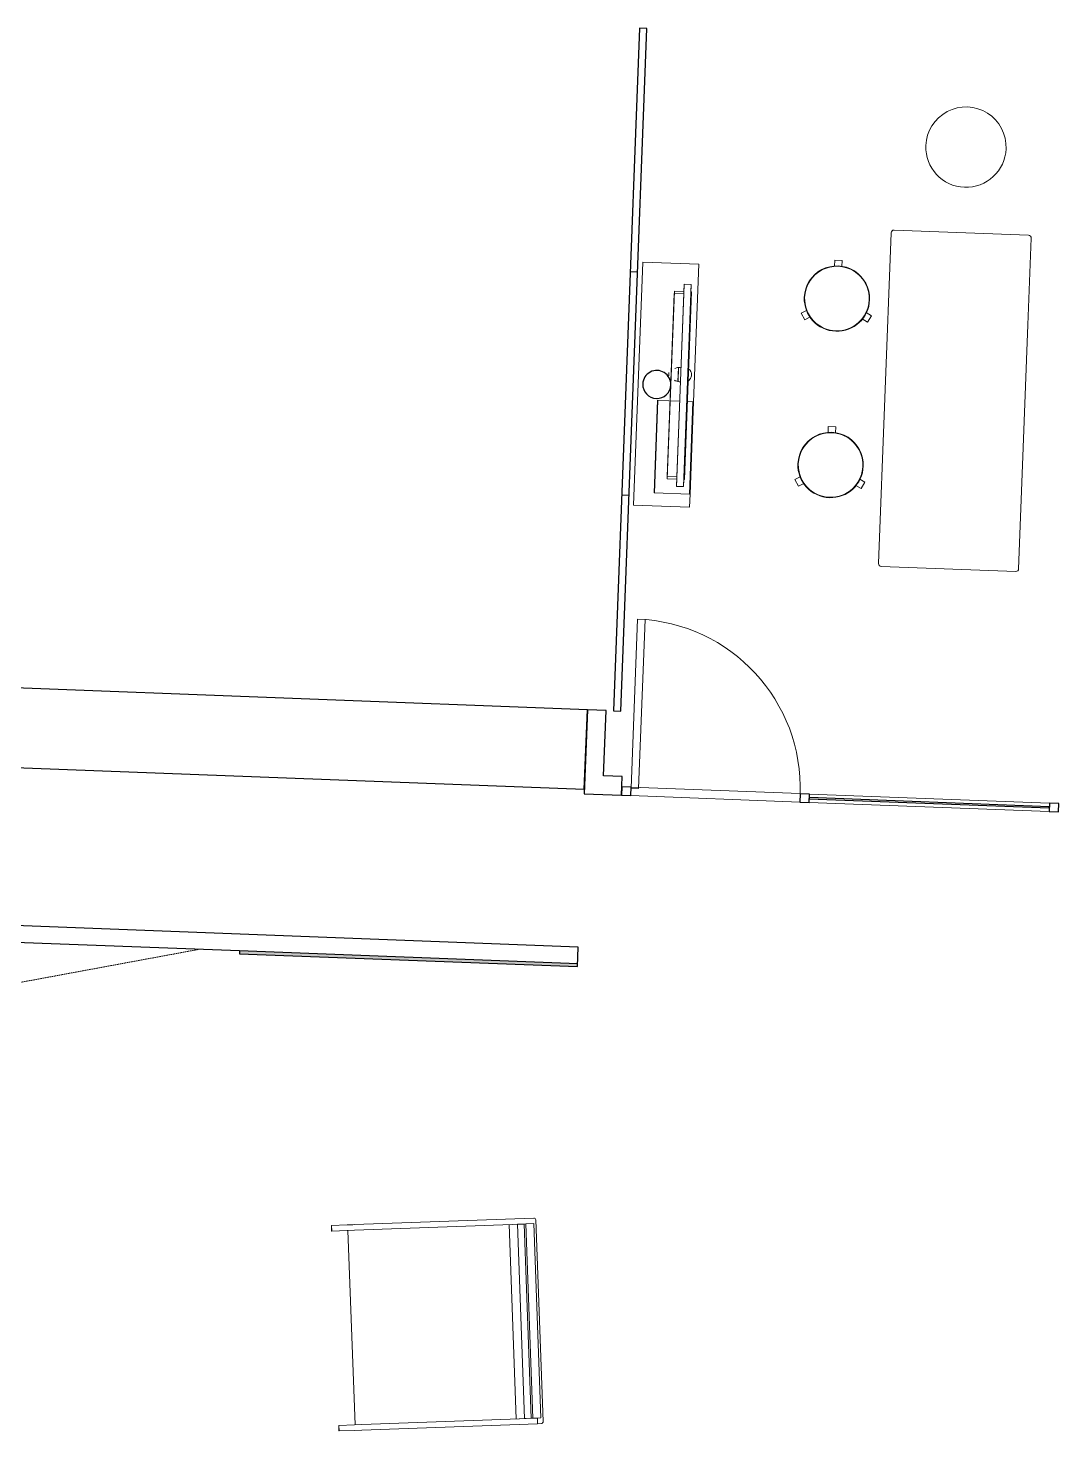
# Model space of a CAD drawing. Header units: millimetres. Extents: x 17567 to 83301, y -4294 to 56331.
# Drawn here: x 70543 to 76033, y 48802 to 56307 of the extents above; entities that cross this region are included whole.
import ezdxf

# ---------------------------------------------------------------- set-up
doc = ezdxf.new("R2010")
doc.units = ezdxf.units.MM
doc.header["$MEASUREMENT"] = 0
doc.linetypes.add('Dash', pattern=[6.35, 3.175, -3.175])
for name, color, linetype, lineweight in [('A-DOOR', 33, 'Continuous', 13), ('A-GLAZ-CURT', 52, 'Continuous', 13), ('A-GLAZ-CWMG', 51, 'Continuous', 13), ('A-WALL-PATT', 111, 'Continuous', 13), ('E-ELEC-EQPM', 71, 'Continuous', 13), ('I-FURN', 40, 'Continuous', 13), ('I-WALL', 2, 'Continuous', 13), ('Q-CASE', 33, 'Continuous', 13), ('Q-SPCQ', 91, 'Continuous', 13)]:
    doc.layers.add(name, color=color, linetype=linetype, lineweight=lineweight)

# ---------------------------------------------------------------- blocks, each defined once
blk = doc.blocks.new('System Panel - Glazed 6mm_Centre-3973992-GA PLAN - LEVEL 11')
at = {"layer": 'A-GLAZ-CURT', "lineweight": 30}
for p, q in [((642.5, 3), (-642.5, 3)), ((-642.5, 3), (-642.5, -3)), ((642.5, -3), (642.5, 3)), ((-642.5, -3), (642.5, -3))]:
    blk.add_line(p, q, dxfattribs=at)
blk = doc.blocks.new('DCW_Door_Solid Swing Single - DCW_Door_Solid Swing Single-3973993-GA PLAN - LEVEL 11')
at = {"layer": 'A-DOOR'}
for p, q in [((-452.5, 17.5), (-452.5, 922.5)), ((-452.5, 922.5), (-412.5, 922.5)), ((-412.5, 17.5), (-412.5, 922.5)), ((-452.5, 17.5), (-412.5, 17.5))]:
    blk.add_line(p, q, dxfattribs=at)
blk.add_arc((-452.5, 17.5), 905, 0, 90, dxfattribs=at)
blk = doc.blocks.new('Rectangular Mullion - 25 x 45mm-3973996-GA PLAN - LEVEL 11')
at = {"layer": 'A-GLAZ-CWMG', "lineweight": 30}
for p, q in [((0, 22.5), (-50, 22.5)), ((-50, 22.5), (-50, -22.5)), ((0, -22.5), (0, 22.5)), ((-50, -22.5), (0, -22.5))]:
    blk.add_line(p, q, dxfattribs=at)
blk = doc.blocks.new('Rectangular Mullion - 25 x 45mm-3973997-GA PLAN - LEVEL 11')
at = {"layer": 'A-GLAZ-CWMG', "lineweight": 30}
for p, q in [((-50, 22.5), (0, 22.5)), ((-50, -22.5), (-50, 22.5)), ((0, 22.5), (0, -22.5)), ((0, -22.5), (-50, -22.5))]:
    blk.add_line(p, q, dxfattribs=at)
blk = doc.blocks.new('Rectangular Mullion - 25 x 45mm-2087827-GA PLAN - LEVEL 11')
at = {"layer": 'A-GLAZ-CWMG'}
for p, q in [((-8346, 52575.9), (-7061, 52575.9)), ((-8346, 52530.9), (-7061, 52530.9))]:
    blk.add_line(p, q, dxfattribs=at)
blk = doc.blocks.new('Rectangular Mullion - 25 x 45mm-3973991-GA PLAN - LEVEL 11')
at = {"layer": 'A-GLAZ-CWMG', "lineweight": 30}
for p, q in [((-25, 22.5), (25, 22.5)), ((-25, -22.5), (-25, 22.5)), ((25, 22.5), (25, -22.5)), ((25, -22.5), (-25, -22.5))]:
    blk.add_line(p, q, dxfattribs=at)
blk = doc.blocks.new('Rectangular Mullion - 25 x 45mm-2087848-GA PLAN - LEVEL 11')
at = {"layer": 'A-GLAZ-CWMG'}
for p, q in [((-9301, 52575.9), (-8396, 52575.9)), ((-9301, 52530.9), (-8396, 52530.9))]:
    blk.add_line(p, q, dxfattribs=at)
blk = doc.blocks.new('BVN_Electrical Fixtures_Fixed Screen - SCR-001_3-3998705-GA PLAN - LEVEL 11')
at = {"layer": 'E-ELEC-EQPM'}
for p, q in [((-234, 0), (-234, -50.8)), ((-221.2, 0), (-221.2, -50.8)), ((759.2, 0), (-221.2, 0)), ((759.2, -50.8), (759.2, 0)), ((-234, -50.8), (-272, -50.8)), ((-272, -50.8), (-272, -88.9)), ((-221.2, -50.8), (-272, -50.8)), ((-272, -50.8), (-272, -88.9)), ((810, -50.8), (-272, -50.8)), ((-272, -50.8), (-272, -88.9)), ((771.9, 0), (-234, 0)), ((759.2, -50.8), (-221.2, -50.8)), ((529.2, 0), (-92.8, 0)), ((810, -50.8), (759.2, -50.8)), ((771.9, -50.8), (771.9, 0)), ((810, -50.8), (771.9, -50.8)), ((810, -88.9), (810, -50.8)), ((810, -88.9), (810, -50.8)), ((810, -88.9), (810, -50.8)), ((-272, -88.9), (-234, -88.9)), ((-272, -88.9), (810, -88.9)), ((-272, -88.9), (810, -88.9)), ((-234, -88.9), (-234, -92.3)), ((-234, -92.3), (771.9, -92.3)), ((771.9, -88.9), (810, -88.9)), ((771.9, -92.3), (771.9, -88.9))]:
    blk.add_line(p, q, dxfattribs=at)
blk = doc.blocks.new('BVN_Workspace Storage_EX-023 - EX-023_1-4181090-GA PLAN - LEVEL 11')
at = {"layer": 'Q-CASE', "lineweight": 30}
for p, q in [((3455.5, 567.6), (-3366, 567.6)), ((-3366, 567.6), (-3366, 142.6)), ((3455.5, 142.6), (3455.5, 567.6)), ((-3366, 142.6), (3455.5, 142.6))]:
    blk.add_line(p, q, dxfattribs=at)
blk = doc.blocks.new('Keyboard _ Mouse - COM004-5530610-GA PLAN - LEVEL 11')
at = {"layer": 'Q-SPCQ'}
for p, q in [((247.3, -247.1), (-248, -247.1)), ((-248, -249.4), (-248, -247.1)), ((-248, -436.8), (-248, -249.4)), ((-248, -249.4), (247.3, -249.4)), ((247.3, -247.1), (247.3, -249.4)), ((247.3, -249.4), (247.3, -365.7)), ((352, -352.7), (427.1, -352.7)), ((352.1, -351.9), (427, -351.9)), ((352.9, -351.9), (352.9, -352.7)), ((352.9, -352.7), (352.9, -351.9)), ((380.9, -302.5), (398.2, -302.5)), ((426.2, -352.7), (426.2, -351.9)), ((426.2, -351.9), (426.2, -352.7)), ((-248, -439.9), (-248, -436.8)), ((247.3, -436.8), (-248, -436.8)), ((-248, -439.9), (247.3, -439.9)), ((247.3, -403.8), (247.3, -436.8)), ((247.3, -436.8), (247.3, -439.9))]:
    blk.add_line(p, q, dxfattribs=at)
for centre, radius, start, end in [((474.9, -373), 124.6, 170.64351, 176.62492), ((432.5, -365.7), 81.5, 156.59461, 170.2657), ((346.6, -365.7), 81.5, 9.7343, 23.40539), ((304.2, -373), 124.6, 3.37508, 9.35649), ((385.9, -388.2), 34.3, 207.11617, 244.50058), ((393.6, -372), 52.3, 244.50058, 265.49942), ((385.4, -372), 52.3, 274.50058, 295.49942), ((393.2, -388.2), 34.3, 295.49942, 332.88383)]:
    blk.add_arc(centre, radius, start, end, dxfattribs=at)
blk = doc.blocks.new('BVN_Electrical Fixtures_Existing Power _ Data Pole_Single - BVN_Electrical Fixtures_Existing Power _ Data Pole_Single-5867652-GA PLAN - LEVEL 11')
at = {"layer": 'Q-CASE', "lineweight": 30}
for start, end in [(360, 180), (180, 360)]:
    blk.add_arc((0, 0), 75, start, end, dxfattribs=at)
blk = doc.blocks.new('Quiet Room Shelf - Quiet Room Shelf-7102902-GA PLAN - LEVEL 11')
at = {"layer": 'Q-CASE'}
for p, q in [((-9055.6, 55464.1), (-9355.6, 55464.1)), ((-9355.6, 55464.1), (-9355.6, 54164.1)), ((-9055.6, 54728.7), (-9055.6, 55464.1)), ((-9055.6, 54164.1), (-9055.6, 54233.4)), ((-9355.6, 54164.1), (-9055.6, 54164.1))]:
    blk.add_line(p, q, dxfattribs=at)
blk = doc.blocks.new('Existing Furniture_Rectangular Meeting Table_ET2 - ET2-9694637-GA PLAN - LEVEL 11')
at = {"layer": 'I-FURN'}
for p, q in [((-900, 411), (-900, -309)), ((885, 426), (-885, 426)), ((900, -309), (900, 411)), ((-885, -324), (-422.7, -324)), ((-422.7, -324), (421.3, -324)), ((421.3, -324), (885, -324))]:
    blk.add_line(p, q, dxfattribs=at)
for centre, start, end in [((-885, 411), 90, 180), ((885, 411), 360, 90), ((-885, -309), 180, 270), ((885, -309), 270, 0)]:
    blk.add_arc(centre, 15, start, end, dxfattribs=at)
blk = doc.blocks.new('Existing Furniture_Kartell Compononbil_ET4 - ET4-10016746-GA PLAN - LEVEL 11')
at = {"layer": 'I-FURN'}
for start, end in [(360, 180), (180, 360)]:
    blk.add_arc((0, 0), 215, start, end, dxfattribs=at)
blk = doc.blocks.new('FFE_PRO-001_Projector_Ceiling mounted - PRO-001-10502130-GA PLAN - LEVEL 11')
at = {"layer": 'E-ELEC-EQPM'}
for p, q in [((-150, -148.7), (-150, 160.1)), ((-150, 160.1), (150, 160.1)), ((150, 160.1), (150, -148.7)), ((150, -148.7), (-150, -148.7)), ((-110.9, -176.1), (-110.9, -148.7)), ((-62.9, -148.7), (-62.9, -176.1)), ((-62.9, -176.1), (-110.9, -176.1))]:
    blk.add_line(p, q, dxfattribs=at)
at = {"layer": 'E-ELEC-EQPM', "linetype": 'Dash'}
for q in [(-1467.8, -490), (1295, -490)]:
    blk.add_line((-86.4, -179.8), q, dxfattribs=at)
blk = doc.blocks.new('New Furniture_Armchair_NC9 - NC9-9610522-GA PLAN - LEVEL 11')
at = {"layer": 'I-FURN'}
for p, q in [((-550, 606.5), (530, 606.5)), ((-560, -364.5), (-560, 596.5)), ((-530, 595.2), (-530, 552.2)), ((510, 595.2), (-530, 595.2)), ((510, 552.3), (-530, 552.3)), ((-530, 543.8), (-530, 552.3)), ((-530, 517), (-530, 543.8)), ((510, 543.8), (-530, 543.8)), ((510, 595.2), (510, 576.5)), ((510, 552.2), (510, 576.5)), ((540, 576.5), (510, 576.5)), ((510, 576.5), (540, 576.5)), ((510, 552.3), (510, 543.8)), ((510, 543.8), (510, 517)), ((540, 576.5), (540, 596.5)), ((540, 576.5), (540, -364.5)), ((-530, 507.2), (-530, 517)), ((-530, 479.1), (-530, 507.2)), ((-530, 507.2), (510, 507.2)), ((-530, 479.7), (-530, -364.5)), ((510, 463), (-530, 463)), ((-530, 462.9), (510, 462.9)), ((510, 517), (510, 507.2)), ((510, 507.2), (510, 479.1)), ((510, -364.5), (510, 479.7)), ((-560, -373.7), (-560, -364.5)), ((-560, -382.4), (-560, -373.7)), ((-530, -364.5), (-530, -403.9)), ((510, -403.9), (510, -364.5)), ((540, -364.5), (540, -403.9)), ((-560, -390.2), (-560, -382.4)), ((-560, -396.6), (-560, -390.2)), ((-560, -401.2), (-560, -396.6)), ((-560, -403.9), (-560, -401.2)), ((-560, -487.1), (-560, -403.9)), ((-530, -400.3), (510, -400.3)), ((-530, -403.9), (-530, -487.1)), ((510, -487.1), (510, -403.9)), ((540, -403.9), (540, -487.1)), ((-560, -487.3), (-560, -487.1)), ((-530, -487.1), (-560, -487.1)), ((-560, -487.3), (-530, -487.3)), ((-530, -487.1), (-530, -487.3)), ((510, -487.3), (510, -487.1)), ((540, -487.1), (510, -487.1)), ((510, -487.3), (540, -487.3)), ((540, -487.1), (540, -487.3))]:
    blk.add_line(p, q, dxfattribs=at)
for centre, start, end in [((-550, 596.5), 90, 180), ((530, 596.5), 360, 90)]:
    blk.add_arc(centre, 10, start, end, dxfattribs=at)
blk = doc.blocks.new('Existing Furniture_Aalto Stool 60_EC4 - EC4A-10015310-GA PLAN - LEVEL 11')
at = {"layer": 'I-FURN'}
for p, q in [((20, 205), (-20, 205)), ((-20, 172.8), (-20, 205)), ((20, 205), (20, 172.8)), ((-187.5, -85.2), (-159.6, -69.1)), ((159.6, -69.1), (187.5, -85.2)), ((-187.5, -85.2), (-167.5, -119.8)), ((-139.6, -103.7), (-167.5, -119.8)), ((167.5, -119.8), (139.6, -103.7)), ((167.5, -119.8), (187.5, -85.2))]:
    blk.add_line(p, q, dxfattribs=at)
for radius, start, end in [(175, 360, 180), (173, 360, 180), (173, 0, 180), (175, 180, 360), (173, 180, 360), (173, 180, 0)]:
    blk.add_arc((0, 0), radius, start, end, dxfattribs=at)

msp = doc.modelspace()

# ---------------------------------------------------------------- hatches: boundary and pattern name
at = {"layer": 'A-WALL-PATT'}
msp.add_hatch(color=256, dxfattribs=at).paths.add_polyline_path([(73484, 51285.7), (72528.7, 51322.2), (71674.6, 51354.7), (71675.2, 51369.7), (73484.6, 51300.7)])

# ---------------------------------------------------------------- linework, layer by layer
at = {"layer": 'I-WALL', "lineweight": 30}
for p, q in [((73815.6, 56306.8), (73676.3, 52654.4)), ((73716.3, 52652.9), (73855.5, 56305.2)), ((73855.5, 56305.2), (73815.6, 56306.8)), ((73765.9, 55005), (73805.9, 55003.5)), ((73760.3, 53806.4), (73720.3, 53807.9)), ((73536.4, 52659.7), (73519.3, 52210.1)), ((73636.3, 52655.9), (73536.4, 52659.7)), ((73623, 52306.2), (73636.3, 52655.9)), ((73676.3, 52654.4), (73716.3, 52652.9)), ((73723.1, 52302.4), (73623, 52306.2)), ((73719.2, 52202.5), (73723.1, 52302.4)), ((73519.3, 52210.1), (73719.2, 52202.5)), ((73488, 51390.7), (66671.5, 51650.6)), ((71675.2, 51369.7), (66668, 51560.6)), ((71675.2, 51369.7), (71674.6, 51354.7)), ((71674.6, 51354.7), (73484, 51285.7)), ((73484.6, 51300.7), (71675.2, 51369.7)), ((73484, 51285.7), (73488, 51390.7))]:
    msp.add_line(p, q, dxfattribs=at)

# ---------------------------------------------------------------- block references
at = {"layer": 'A-DOOR', "rotation": 357.816525054261}
msp.add_blockref('DCW_Door_Solid Swing Single - DCW_Door_Solid Swing Single-3973993-GA PLAN - LEVEL 11', (74222.2, 52205.8), dxfattribs=at)
at = {"layer": 'A-GLAZ-CURT', "rotation": 177.8165250542611}
msp.add_blockref('System Panel - Glazed 6mm_Centre-3973992-GA PLAN - LEVEL 11', (75366.4, 52162.2), dxfattribs=at)
at = {"layer": 'A-GLAZ-CWMG', "extrusion": (0, 0, -1), "rotation": 2.183474945738967}
for name, p in [('Rectangular Mullion - 25 x 45mm-3973997-GA PLAN - LEVEL 11', (-73720.1, 52225)), ('Rectangular Mullion - 25 x 45mm-3973991-GA PLAN - LEVEL 11', (-74699.4, 52187.6))]:
    msp.add_blockref(name, p, dxfattribs=at)
at = {"layer": 'A-GLAZ-CWMG', "rotation": 357.816525054261}
for name, p in [('Rectangular Mullion - 25 x 45mm-2087848-GA PLAN - LEVEL 11', (81062, -646.5)), ('Rectangular Mullion - 25 x 45mm-2087827-GA PLAN - LEVEL 11', (81062, -646.5)), ('Rectangular Mullion - 25 x 45mm-3973996-GA PLAN - LEVEL 11', (76058.4, 52135.8))]:
    msp.add_blockref(name, p, dxfattribs=at)
at = {"layer": 'E-ELEC-EQPM'}
for name, p, rotation in [('BVN_Electrical Fixtures_Fixed Screen - SCR-001_3-3998705-GA PLAN - LEVEL 11', (73972.7, 54128.6), 87.81652505426094), ('Keyboard _ Mouse - COM004-5530610-GA PLAN - LEVEL 11', (73655.7, 54077.6), 87.81652505426129), ('FFE_PRO-001_Projector_Ceiling mounted - PRO-001-10502130-GA PLAN - LEVEL 11', (69971.3, 50944.3), 177.8165250542611)]:
    msp.add_blockref(name, p, dxfattribs=dict(at, rotation=rotation))
at = {"layer": 'I-FURN'}
for name, p, rotation in [('Existing Furniture_Kartell Compononbil_ET4 - ET4-10016746-GA PLAN - LEVEL 11', (75562.6, 55669.7), 357.816525054261), ('Existing Furniture_Rectangular Meeting Table_ET2 - ET2-9694637-GA PLAN - LEVEL 11', (75554.2, 54310.7), 87.81652505426094), ('Existing Furniture_Aalto Stool 60_EC4 - EC4A-10015310-GA PLAN - LEVEL 11', (74872.1, 54859.5), 357.816525054261), ('Existing Furniture_Aalto Stool 60_EC4 - EC4A-10015310-GA PLAN - LEVEL 11', (74838.1, 53969.2), 357.816525054261), ('New Furniture_Armchair_NC9 - NC9-9610522-GA PLAN - LEVEL 11', (72674.4, 49359.3), 272.0957256778483)]:
    msp.add_blockref(name, p, dxfattribs=dict(at, rotation=rotation))
at = {"layer": 'Q-CASE', "rotation": 357.816525054261}
for name, p in [('Quiet Room Shelf - Quiet Room Shelf-7102902-GA PLAN - LEVEL 11', (81068.5, -726)), ('BVN_Electrical Fixtures_Existing Power _ Data Pole_Single - BVN_Electrical Fixtures_Existing Power _ Data Pole_Single-5867652-GA PLAN - LEVEL 11', (73908, 54400.2)), ('BVN_Workspace Storage_EX-023 - EX-023_1-4181090-GA PLAN - LEVEL 11', (70061.8, 52224.2))]:
    msp.add_blockref(name, p, dxfattribs=at)

doc.saveas('drawing.dxf')
